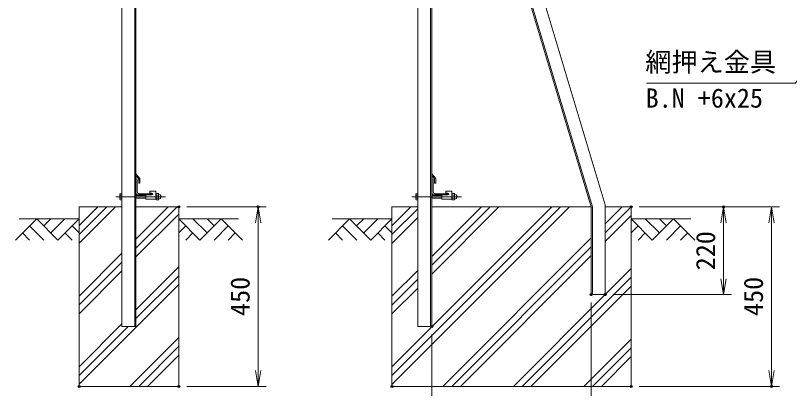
# Model space of a CAD drawing. Units: millimetres at full size. Extents: x -4200 to 4200, y -2970 to 2970.
# Drawn here: x -328 to 1614, y -467 to 468 of the extents above; entities that cross this region are included whole.
import ezdxf
from ezdxf.enums import TextEntityAlignment as Align

# ---------------------------------------------------------------- set-up
doc = ezdxf.new("R2010")
doc.units = ezdxf.units.MM
doc.header["$LTSCALE"] = 10
doc.header["$PDMODE"] = 32
doc.header["$PDSIZE"] = 5
doc.linetypes.add('USER1', pattern=[50.8, 31.75, -6.35, 6.35, -6.35])
for name, color, linetype, lineweight in [('0-0_D-STR1', 1, 'Continuous', 18), ('0-1_D-BMK', 2, 'USER1', 13), ('0-2_D-STR-DIM', 7, 'Continuous', 13), ('0-3_D-STR3', 3, 'Continuous', 13), ('0-4_D-BGD', 7, 'Continuous', 18), ('0-5_D-STR4', 7, 'Continuous', 18), ('0-6_D-DCR-HCH', 7, 'Continuous', 13), ('0-7_0', 7, 'Continuous', 18), ('0-B_D-STR-TXT', 7, 'Continuous', 13)]:
    doc.layers.add(name, color=color, linetype=linetype, lineweight=lineweight)
doc.layers.add('0-8_Defpoints', color=7, linetype='Continuous')
doc.styles.add('ＭＳ ゴシック', font='')
doc.styles.get('ＭＳ ゴシック').set_extended_font_data('MS Gothic')

# ---------------------------------------------------------------- blocks, each defined once
blk = doc.blocks.new('_Open')
at = {"layer": '0-7_0'}
blk.add_line((-10, 1.667), (0, 0), dxfattribs=at)
blk.add_lwpolyline([(-10, -1.667), (0, 0), (-10, 0)], dxfattribs=at)

msp = doc.modelspace()

# ---------------------------------------------------------------- linework, layer by layer
at = {"layer": '0-0_D-STR1'}
for p, q in [((-60.76, -311.84), (-60.76, 1855.92)), ((-28.76, -311.84), (-28.76, 1848.83)), ((-25.76, -311.84), (-25.76, 1848.16)), ((681.86, -311.84), (681.86, 1855.92)), ((713.86, -311.84), (713.86, 1848.83)), ((716.86, -311.84), (716.86, 1848.16)), ((1151.86, -6.69), (751.86, 1323.31)), ((1116.86, -11.84), (716.86, 1318.16)), ((1119.86, -11.4), (719.86, 1318.6)), ((-15.76, 58.89), (-25.76, 71.39)), ((-25.76, 66.82), (-25.76, 71.39)), ((-18.76, 57.77), (-25.76, 66.82)), ((-15.76, 47.89), (-15.76, 58.89)), ((726.86, 58.89), (716.86, 71.39)), ((716.86, 66.82), (716.86, 71.39)), ((723.86, 57.77), (716.86, 66.82)), ((726.86, 47.89), (726.86, 58.89)), ((-24.76, 58.16), (-25.76, 58.16)), ((-25.76, 23.16), (-25.76, 58.16)), ((-22.76, 25.66), (-22.76, 56.16)), ((-18.76, 47.89), (-18.76, 57.77)), ((-18.76, 47.89), (-15.76, 47.89)), ((717.86, 58.16), (716.86, 58.16)), ((716.86, 23.16), (716.86, 58.16)), ((719.86, 25.66), (719.86, 56.16)), ((723.86, 47.89), (723.86, 57.77)), ((723.86, 47.89), (726.86, 47.89)), ((12.24, 21.16), (-18.26, 21.16)), ((754.86, 21.16), (724.36, 21.16)), ((14.24, 18.16), (-20.76, 18.16)), ((14.24, 19.16), (14.24, 18.16)), ((756.86, 18.16), (721.86, 18.16)), ((756.86, 19.16), (756.86, 18.16)), ((1119.86, -231.84), (1119.86, -11.4)), ((1151.86, -231.84), (1151.86, -6.69)), ((-25.76, -311.84), (-60.76, -311.84)), ((716.86, -311.84), (681.86, -311.84))]:
    msp.add_line(p, q, dxfattribs=at)
msp.add_lwpolyline([(1151.86, -231.84), (1116.86, -231.84), (1116.86, -11.84)], dxfattribs=at)
for centre, radius, start, end in [((-24.76, 56.16), 2, 0, 90), ((717.86, 56.16), 2, 0, 90), ((-20.76, 23.16), 5, 180, 270), ((-18.26, 25.66), 4.5, 180, 270), ((12.24, 19.16), 2, 0, 90), ((721.86, 23.16), 5, 180, 270), ((724.36, 25.66), 4.5, 180, 270), ((754.86, 19.16), 2, 0, 90)]:
    msp.add_arc(centre, radius, start, end, dxfattribs=at)
at = {"layer": '0-1_D-BMK'}
for p, q in [((48.47, 13.66), (-75.76, 13.66)), ((791.09, 13.66), (666.86, 13.66))]:
    msp.add_line(p, q, dxfattribs=at)
at = {"layer": '0-2_D-STR-DIM'}
for p, q in [((101.74, -11.84), (300.75, -11.84)), ((280.75, -461.84), (280.75, -11.84)), ((1236.86, -11.84), (1588.8, -11.84)), ((1236.86, -11.84), (1468.8, -11.84)), ((1448.8, -231.84), (1448.8, -11.84)), ((1568.8, -11.84), (1568.8, -461.84)), ((1171.86, -231.84), (1468.8, -231.84)), ((1116.86, -251.84), (1116.86, -639.15)), ((716.86, -331.84), (716.86, -639.15)), ((101.74, -461.84), (300.75, -461.84)), ((1236.86, -461.84), (1588.8, -461.84))]:
    msp.add_line(p, q, dxfattribs=at)
at = {"layer": '0-3_D-STR3'}
for p, q in [((-66.06, 19.96), (-65.36, 21.17)), ((-66.06, 7.36), (-66.06, 19.96)), ((-60.76, 21.17), (-65.36, 21.17)), ((-60.76, 6.16), (-60.76, 21.17)), ((24.49, 27.66), (9.49, 27.66)), ((9.49, 22.66), (9.49, 27.66)), ((14.24, 22.66), (9.49, 22.66)), ((24.49, 7.66), (24.49, 27.66)), ((24.49, 7.43), (24.49, 19.77)), ((24.49, 7.43), (24.49, 19.77)), ((25.49, 21.76), (29.99, 21.76)), ((30.99, 7.43), (30.99, 19.77)), ((30.99, 7.43), (30.99, 19.77)), ((676.56, 19.96), (677.26, 21.17)), ((676.56, 7.36), (676.56, 19.96)), ((681.86, 21.17), (677.26, 21.17)), ((681.86, 6.16), (681.86, 21.17)), ((767.11, 27.66), (752.11, 27.66)), ((752.11, 22.66), (752.11, 27.66)), ((756.86, 22.66), (752.11, 22.66)), ((767.11, 7.66), (767.11, 27.66)), ((767.11, 7.43), (767.11, 19.77)), ((767.11, 7.43), (767.11, 19.77)), ((768.11, 21.76), (772.61, 21.76)), ((773.61, 7.43), (773.61, 19.77)), ((773.61, 7.43), (773.61, 19.77)), ((-66.06, 7.36), (-65.36, 6.16)), ((-60.76, 17.41), (-65.36, 17.41)), ((-60.76, 9.91), (-65.36, 9.91)), ((-60.76, 6.16), (-65.36, 6.16)), ((-25.76, 17.66), (-0.51, 17.66)), ((-25.76, 16.91), (-0.51, 16.91)), ((-25.76, 10.41), (-0.51, 10.41)), ((-25.76, 9.66), (-0.51, 9.66)), ((14.24, 18.16), (-0.51, 18.16)), ((-0.51, 7.66), (-0.51, 18.16)), ((24.49, 7.66), (-0.51, 7.66)), ((29.99, 17.71), (25.49, 17.71)), ((29.99, 9.61), (25.49, 9.61)), ((25.49, 5.56), (29.99, 5.56)), ((676.56, 7.36), (677.26, 6.16)), ((681.86, 17.41), (677.26, 17.41)), ((681.86, 9.91), (677.26, 9.91)), ((681.86, 6.16), (677.26, 6.16)), ((716.86, 17.66), (742.11, 17.66)), ((716.86, 16.91), (742.11, 16.91)), ((716.86, 10.41), (742.11, 10.41)), ((716.86, 9.66), (742.11, 9.66)), ((756.86, 18.16), (742.11, 18.16)), ((742.11, 7.66), (742.11, 18.16)), ((767.11, 7.66), (742.11, 7.66)), ((772.61, 17.71), (768.11, 17.71)), ((772.61, 9.61), (768.11, 9.61)), ((768.11, 5.56), (772.61, 5.56))]:
    msp.add_line(p, q, dxfattribs=at)
for centre, radius, start, end in [((-62.62, 19.29), 3.32, 145.61585, 214.38415), ((14.24, 20.41), 2.25, 270, 90), ((27.04, 19.74), 2.55, 127.42505, 232.57495), ((28.44, 19.74), 2.55, 307.42505, 52.57495), ((31.36, 20.61), 0.5, 196.57981, 262.83194), ((30.49, 13.66), 6.5, 277.16806, 82.83194), ((680, 19.29), 3.32, 145.61585, 214.38415), ((756.86, 20.41), 2.25, 270, 90), ((769.66, 19.74), 2.55, 127.42505, 232.57495), ((771.06, 19.74), 2.55, 307.42505, 52.57495), ((773.98, 20.61), 0.5, 196.57981, 262.83194), ((773.11, 13.66), 6.5, 277.16806, 82.83194), ((-53.53, 13.66), 12.42, 162.4121, 197.5879), ((-62.62, 8.03), 3.32, 145.61585, 214.38415), ((33.19, 13.66), 8.7, 152.26063, 207.73937), ((27.03, 7.59), 2.54, 127.21089, 232.78911), ((22.29, 13.66), 8.7, 332.26063, 27.73937), ((28.45, 7.59), 2.54, 307.21089, 52.78911), ((31.36, 6.72), 0.5, 97.16806, 170.16084), ((689.1, 13.66), 12.42, 162.4121, 197.5879), ((680, 8.03), 3.32, 145.61585, 214.38415), ((775.81, 13.66), 8.7, 152.26063, 207.73937), ((769.65, 7.59), 2.54, 127.21089, 232.78911), ((764.91, 13.66), 8.7, 332.26063, 27.73937), ((771.07, 7.59), 2.54, 307.21089, 52.78911), ((773.98, 6.72), 0.5, 97.16806, 170.16084)]:
    msp.add_arc(centre, radius, start, end, dxfattribs=at)
at = {"layer": '0-4_D-BGD'}
for p, q in [((-318.26, -41.84), (-168.26, -41.84)), ((231.74, -41.84), (81.74, -41.84)), ((466.86, -41.84), (616.86, -41.84)), ((1366.86, -41.84), (1216.86, -41.84))]:
    msp.add_line(p, q, dxfattribs=at)
at = {"layer": '0-5_D-STR4'}
for p, q in [((-168.26, -11.84), (-168.26, -461.84)), ((-60.76, -11.84), (-168.26, -11.84)), ((81.74, -11.84), (-25.76, -11.84)), ((81.74, -11.84), (81.74, -461.84)), ((616.86, -11.84), (616.86, -461.84)), ((681.86, -11.84), (616.86, -11.84)), ((1116.86, -11.84), (716.86, -11.84)), ((1216.86, -11.84), (1151.86, -11.84)), ((1216.86, -11.84), (1216.86, -461.84)), ((81.74, -461.84), (-168.26, -461.84)), ((1216.86, -461.84), (616.86, -461.84))]:
    msp.add_line(p, q, dxfattribs=at)
at = {"layer": '0-6_D-DCR-HCH'}
for p, q in [((-168.26, -103.11), (-76.99, -11.84)), ((-168.26, -81.01), (-99.08, -11.84)), ((-168.26, -58.92), (-121.18, -11.84)), ((-25.76, -115.29), (77.69, -11.84)), ((-25.76, -93.19), (55.59, -11.84)), ((616.86, -456.99), (1062.01, -11.84)), ((616.86, -434.9), (1039.92, -11.84)), ((616.86, -59.24), (664.27, -11.84)), ((616.86, -412.8), (1017.82, -11.84)), ((616.86, -81.34), (681.86, -16.34)), ((716.86, -180.22), (885.24, -11.84)), ((716.86, -158.12), (863.14, -11.84)), ((716.86, -136.02), (841.04, -11.84)), ((1151.86, -76.67), (1216.69, -11.84)), ((1151.86, -54.57), (1194.6, -11.84)), ((-25.76, -137.39), (81.74, -29.89)), ((616.86, -103.44), (681.86, -38.44)), ((1151.86, -98.77), (1216.86, -33.77)), ((-274.68, -41.84), (-327.9, -95.05)), ((-274.68, -41.84), (-221.47, -95.05)), ((-256.95, -59.58), (-239.21, -41.84)), ((-239.21, -77.31), (-203.73, -41.84)), ((-221.47, -95.05), (-168.26, -41.84)), ((134.95, -95.05), (81.74, -41.84)), ((152.69, -77.31), (117.21, -41.84)), ((188.16, -41.84), (134.95, -95.05)), ((170.52, -59.67), (152.69, -41.84)), ((188.16, -41.84), (241.38, -95.05)), ((510.44, -41.84), (457.22, -95.05)), ((510.44, -41.84), (563.65, -95.05)), ((528.17, -59.58), (545.91, -41.84)), ((545.91, -77.31), (581.39, -41.84)), ((563.65, -95.05), (616.86, -41.84)), ((1270.07, -95.05), (1216.86, -41.84)), ((1287.81, -77.31), (1252.34, -41.84)), ((1323.28, -41.84), (1270.07, -95.05)), ((1305.64, -59.67), (1287.81, -41.84)), ((1323.28, -41.84), (1376.5, -95.05)), ((-310.16, -77.31), (-292.34, -95.05)), ((-292.42, -59.58), (-256.78, -95.05)), ((-203.73, -77.31), (-185.92, -95.05)), ((-186, -59.58), (-168.26, -77.23)), ((99.48, -59.58), (81.74, -77.23)), ((117.21, -77.31), (99.4, -95.05)), ((205.9, -59.58), (170.26, -95.05)), ((223.64, -77.31), (205.82, -95.05)), ((474.96, -77.31), (492.78, -95.05)), ((492.7, -59.58), (528.34, -95.05)), ((581.39, -77.31), (599.2, -95.05)), ((599.12, -59.58), (616.86, -77.23)), ((1234.6, -59.58), (1216.86, -77.23)), ((1252.34, -77.31), (1234.52, -95.05)), ((1341.02, -59.58), (1305.38, -95.05)), ((1358.76, -77.31), (1340.94, -95.05)), ((744.6, -461.84), (1116.86, -89.57)), ((766.69, -461.84), (1116.86, -111.67)), ((-168.26, -235.69), (-60.76, -128.19)), ((788.79, -461.84), (1116.86, -133.77)), ((-168.26, -257.79), (-60.76, -150.29)), ((-168.26, -279.89), (-60.76, -172.39)), ((-25.76, -269.97), (81.74, -162.47)), ((616.86, -236.02), (681.86, -171.02)), ((1151.86, -231.35), (1216.86, -166.35)), ((-25.76, -292.07), (81.74, -184.57)), ((616.86, -258.12), (681.86, -193.12)), ((943.47, -461.84), (1216.86, -188.45)), ((-168.26, -456.66), (81.74, -206.66)), ((965.57, -461.84), (1216.86, -210.55)), ((616.86, -280.22), (681.86, -215.22)), ((921.37, -461.84), (1151.37, -231.84)), ((-168.26, -412.47), (-60.76, -304.97)), ((-168.26, -434.57), (-45.53, -311.84)), ((-40.85, -461.84), (81.74, -339.25)), ((1098.15, -461.84), (1216.86, -343.13)), ((-18.75, -461.84), (81.74, -361.34)), ((1120.25, -461.84), (1216.86, -365.23)), ((3.34, -461.84), (81.74, -383.44)), ((1142.34, -461.84), (1216.86, -387.32))]:
    msp.add_line(p, q, dxfattribs=at)
at = {"layer": '0-8_Defpoints'}
for p in [(81.74, -11.84), (280.75, -11.84), (1216.86, -11.84), (1448.8, -11.84), (1116.86, -231.84), (1151.86, -231.84), (716.86, -311.84), (-168.26, -461.84), (81.74, -461.84), (616.86, -461.84), (1216.86, -461.84), (1568.8, -461.84)]:
    msp.add_point(p, dxfattribs=at)
at = {"layer": '0-B_D-STR-TXT'}
msp.add_lwpolyline([(1255.67, 298.68), (1629.69, 298.68), (1734.06, 442.6)], dxfattribs=at)

# ---------------------------------------------------------------- block references
at = {"layer": '0-2_D-STR-DIM', "xscale": 4, "yscale": 4}
for p, rotation in [((280.75, -11.84), 90), ((1448.8, -11.84), 90), ((1568.8, -11.84), 90), ((1448.8, -231.84), 270), ((280.75, -461.84), 270), ((1568.8, -461.84), 270)]:
    msp.add_blockref('_Open', p, dxfattribs=dict(at, rotation=rotation))

# ---------------------------------------------------------------- texts
at = {"layer": '0-2_D-STR-DIM', "style": 'ＭＳ ゴシック'}
for s, p in [('220', (1442.06, -170.85)), ('450', (274, -285.34)), ('450', (1562.06, -285.34))]:
    msp.add_text(s, height=48.09, rotation=90, dxfattribs=at).set_placement(p, align=Align.BOTTOM_LEFT)
at = {"layer": '0-B_D-STR-TXT', "style": 'ＭＳ ゴシック'}
for s, p in [('網押え金具', (1252.62, 312.92)), ('B.N +6x25', (1253.34, 222.48))]:
    msp.add_text(s, height=48.09, dxfattribs=at).set_placement(p, align=Align.BOTTOM_LEFT)

doc.saveas('drawing.dxf')
